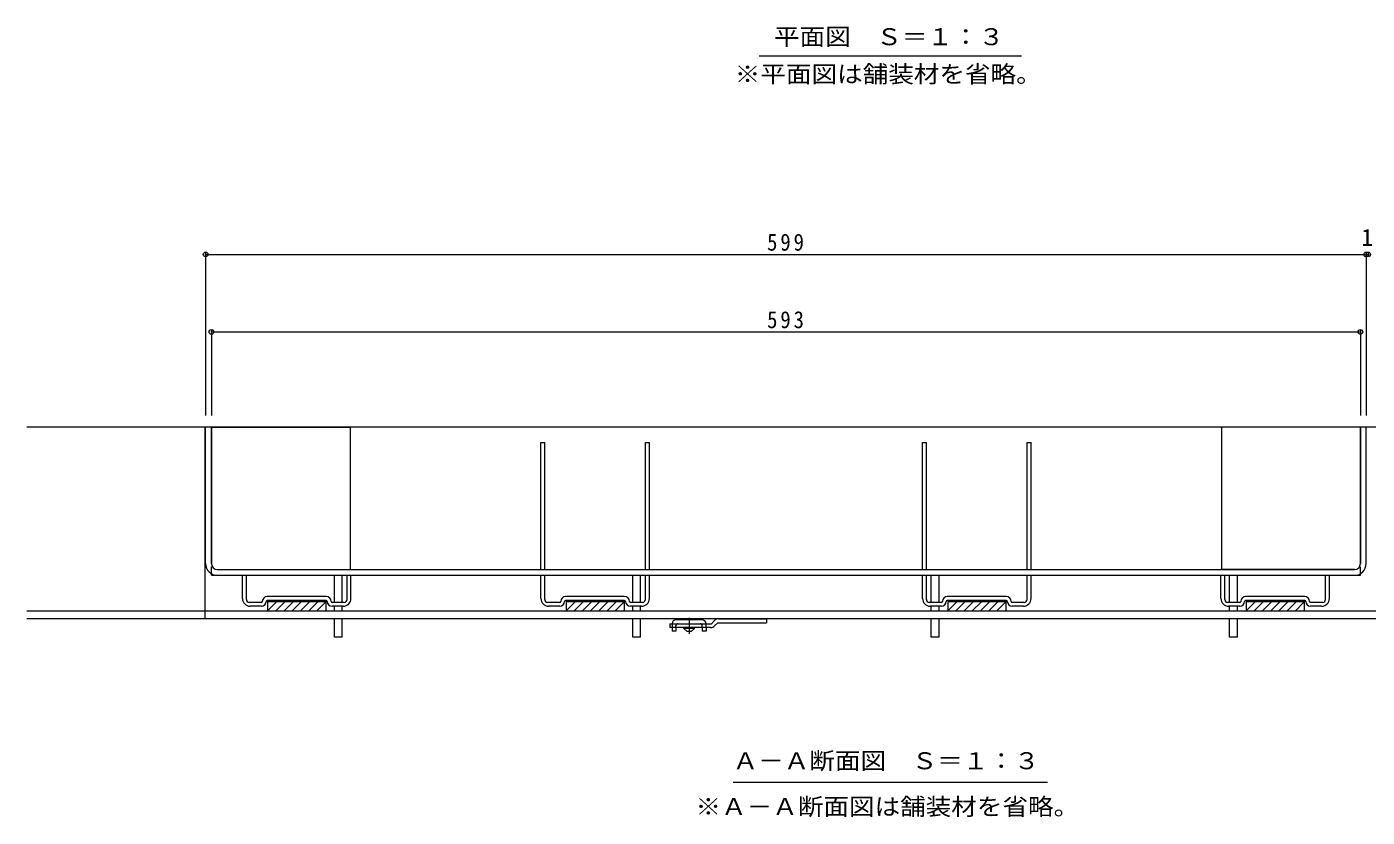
# Model space of a CAD drawing. Units: millimetres at full size, sheet at 1:3. Extents: x -1046 to 1175, y -824 to 816.
# Drawn here: x -1013 to -321, y -597 to -189 of the extents above; entities that cross this region are included whole.
import ezdxf
from ezdxf.enums import TextEntityAlignment as Align

# ---------------------------------------------------------------- set-up
doc = ezdxf.new("R2010")
doc.units = ezdxf.units.MM
doc.header["$LTSCALE"] = 3
doc.header["$PDMODE"] = 32
doc.header["$PDSIZE"] = 2.4
for name, pattern in [('CHAIN1', [8, 5, -1, 1, -1]), ('DASHED1', [1.8, 1.2, -0.6]), ('DASHED2', [3, 2, -1])]:
    doc.linetypes.add(name, pattern=pattern)
for name, color, linetype, lineweight in [('4-1', 2, 'Continuous', 9), ('4-2', 3, 'Continuous', 9), ('4-3', 4, 'Continuous', 9), ('4-4', 7, 'Continuous', 9), ('4-5', 7, 'Continuous', 9), ('4-6', 6, 'Continuous', 9), ('4-9', 5, 'Continuous', 9)]:
    doc.layers.add(name, color=color, linetype=linetype, lineweight=lineweight)
doc.styles.add('ＭＳ ゴシック', font='')
doc.styles.get('ＭＳ ゴシック').set_extended_font_data('MS Gothic')

msp = doc.modelspace()

# ---------------------------------------------------------------- linework, layer by layer
at = {"layer": '4-1'}
for p, q in [((-71.396, -395.935), (-1012.705, -395.935)), ((-920.896, -395.935), (-920.896, -494.935)), ((-71.396, -490.935), (-1012.705, -490.935)), ((-71.396, -494.935), (-1012.705, -494.935))]:
    msp.add_line(p, q, dxfattribs=at)
at = {"layer": '4-2'}
for p, q in [((-920.396, -466.435), (-920.396, -395.935)), ((-321.396, -395.935), (-920.396, -395.935)), ((-917.396, -466.435), (-917.396, -395.935)), ((-324.396, -466.435), (-324.396, -395.935)), ((-321.396, -466.435), (-321.396, -395.935)), ((-914.396, -469.435), (-327.396, -469.435)), ((-917.396, -472.435), (-917.396, -471.631)), ((-917.396, -472.435), (-324.396, -472.435)), ((-324.396, -472.435), (-324.396, -471.631))]:
    msp.add_line(p, q, dxfattribs=at)
at = {"layer": '4-2', "linetype": 'DASHED1'}
for p, q in [((-917.396, -471.631), (-917.396, -466.435)), ((-324.396, -471.631), (-324.396, -466.435))]:
    msp.add_line(p, q, dxfattribs=at)
at = {"layer": '4-2'}
for centre, radius, start, end in [((-914.396, -466.435), 6, 180, 270), ((-914.396, -466.435), 3, 180, 270), ((-327.396, -466.435), 6, 270, 0), ((-327.396, -466.435), 3, 270, 0)]:
    msp.add_arc(centre, radius, start, end, dxfattribs=at)
at = {"layer": '4-3'}
for p, q in [((-747.396, -403.935), (-745.396, -403.935)), ((-747.396, -469.435), (-747.396, -403.935)), ((-745.396, -469.435), (-745.396, -403.935)), ((-693.396, -403.935), (-691.396, -403.935)), ((-693.396, -469.435), (-693.396, -403.935)), ((-691.396, -469.435), (-691.396, -403.935)), ((-550.396, -403.935), (-548.396, -403.935)), ((-550.396, -469.435), (-550.396, -403.935)), ((-548.396, -469.435), (-548.396, -403.935)), ((-496.396, -403.935), (-494.396, -403.935)), ((-496.396, -469.435), (-496.396, -403.935)), ((-494.396, -469.435), (-494.396, -403.935)), ((-901.396, -472.435), (-899.396, -472.435)), ((-901.396, -484.435), (-901.396, -472.435)), ((-899.396, -484.935), (-899.396, -472.435)), ((-847.396, -472.435), (-845.396, -472.435)), ((-847.396, -484.935), (-847.396, -472.435)), ((-845.396, -484.435), (-845.396, -472.435)), ((-747.396, -472.435), (-745.396, -472.435)), ((-747.396, -484.435), (-747.396, -472.435)), ((-745.396, -484.935), (-745.396, -472.435)), ((-693.396, -472.435), (-691.396, -472.435)), ((-693.396, -484.935), (-693.396, -472.435)), ((-691.396, -484.435), (-691.396, -472.435)), ((-550.396, -472.435), (-548.396, -472.435)), ((-550.396, -484.435), (-550.396, -472.435)), ((-548.396, -484.935), (-548.396, -472.435)), ((-496.396, -472.435), (-494.396, -472.435)), ((-496.396, -484.935), (-496.396, -472.435)), ((-494.396, -484.435), (-494.396, -472.435)), ((-396.396, -472.435), (-394.396, -472.435)), ((-396.396, -484.435), (-396.396, -472.435)), ((-394.396, -484.935), (-394.396, -472.435)), ((-342.396, -472.435), (-340.396, -472.435)), ((-342.396, -484.935), (-342.396, -472.435)), ((-340.396, -484.435), (-340.396, -472.435)), ((-858.146, -483.435), (-888.646, -483.435)), ((-704.146, -483.435), (-734.646, -483.435)), ((-507.146, -483.435), (-537.646, -483.435)), ((-353.146, -483.435), (-383.646, -483.435)), ((-891.646, -486.435), (-897.915, -486.435)), ((-891.646, -488.435), (-897.396, -488.435)), ((-858.146, -485.435), (-888.646, -485.435)), ((-888.396, -485.435), (-888.396, -490.935)), ((-888.396, -485.535), (-858.396, -485.535)), ((-888.396, -485.635), (-858.396, -485.635)), ((-888.396, -485.735), (-858.396, -485.735)), ((-888.396, -485.835), (-858.396, -485.835)), ((-883.595, -485.935), (-888.396, -490.736)), ((-887.838, -485.935), (-888.396, -486.493)), ((-888.396, -485.935), (-858.396, -485.935)), ((-858.396, -490.935), (-888.396, -490.935)), ((-879.353, -485.935), (-884.353, -490.935)), ((-875.11, -485.935), (-880.11, -490.935)), ((-870.867, -485.935), (-875.867, -490.935)), ((-866.625, -485.935), (-871.625, -490.935)), ((-862.382, -485.935), (-867.382, -490.935)), ((-858.396, -486.192), (-863.14, -490.935)), ((-858.396, -490.434), (-858.897, -490.935)), ((-858.396, -485.435), (-858.396, -490.935)), ((-848.877, -486.435), (-855.146, -486.435)), ((-849.396, -488.435), (-855.146, -488.435)), ((-737.646, -486.435), (-743.915, -486.435)), ((-737.646, -488.435), (-743.396, -488.435)), ((-704.146, -485.435), (-734.646, -485.435)), ((-734.396, -485.435), (-734.396, -490.935)), ((-734.396, -485.535), (-704.396, -485.535)), ((-734.396, -485.635), (-704.396, -485.635)), ((-734.396, -485.735), (-704.396, -485.735)), ((-734.396, -485.835), (-704.396, -485.835)), ((-729.595, -485.935), (-734.396, -490.736)), ((-733.838, -485.935), (-734.396, -486.493)), ((-734.396, -485.935), (-704.396, -485.935)), ((-704.396, -490.935), (-734.396, -490.935)), ((-725.353, -485.935), (-730.353, -490.935)), ((-721.11, -485.935), (-726.11, -490.935)), ((-716.868, -485.935), (-721.868, -490.935)), ((-712.625, -485.935), (-717.625, -490.935)), ((-708.382, -485.935), (-713.382, -490.935)), ((-704.396, -486.192), (-709.14, -490.935)), ((-704.396, -490.434), (-704.897, -490.935)), ((-704.396, -485.435), (-704.396, -490.935)), ((-694.877, -486.435), (-701.146, -486.435)), ((-695.396, -488.435), (-701.146, -488.435)), ((-540.646, -486.435), (-546.915, -486.435)), ((-540.646, -488.435), (-546.396, -488.435)), ((-507.146, -485.435), (-537.646, -485.435)), ((-537.396, -485.435), (-537.396, -490.935)), ((-537.396, -485.535), (-507.396, -485.535)), ((-537.396, -485.635), (-507.396, -485.635)), ((-537.396, -485.735), (-507.396, -485.735)), ((-537.396, -485.835), (-507.396, -485.835)), ((-532.595, -485.935), (-537.396, -490.736)), ((-536.838, -485.935), (-537.396, -486.493)), ((-537.396, -485.935), (-507.396, -485.935)), ((-507.396, -490.935), (-537.396, -490.935)), ((-528.353, -485.935), (-533.353, -490.935)), ((-524.11, -485.935), (-529.11, -490.935)), ((-519.868, -485.935), (-524.868, -490.935)), ((-515.625, -485.935), (-520.625, -490.935)), ((-511.382, -485.935), (-516.382, -490.935)), ((-507.396, -486.192), (-512.14, -490.935)), ((-507.396, -490.434), (-507.897, -490.935)), ((-507.396, -485.435), (-507.396, -490.935)), ((-497.877, -486.435), (-504.146, -486.435)), ((-498.365, -488.435), (-504.146, -488.435)), ((-386.646, -486.435), (-392.915, -486.435)), ((-386.646, -488.435), (-392.427, -488.435)), ((-353.146, -485.435), (-383.646, -485.435)), ((-383.396, -485.435), (-383.396, -490.935)), ((-383.396, -485.535), (-353.396, -485.535)), ((-383.396, -485.635), (-353.396, -485.635)), ((-383.396, -485.735), (-353.396, -485.735)), ((-383.396, -485.835), (-353.396, -485.835)), ((-378.595, -485.935), (-383.396, -490.736)), ((-382.838, -485.935), (-383.396, -486.493)), ((-383.396, -485.935), (-353.396, -485.935)), ((-353.396, -490.935), (-383.396, -490.935)), ((-374.353, -485.935), (-379.353, -490.935)), ((-370.11, -485.935), (-375.11, -490.935)), ((-365.867, -485.935), (-370.867, -490.935)), ((-361.625, -485.935), (-366.625, -490.935)), ((-357.382, -485.935), (-362.382, -490.935)), ((-353.396, -486.192), (-358.14, -490.935)), ((-353.396, -490.434), (-353.897, -490.935)), ((-353.396, -485.435), (-353.396, -490.935)), ((-343.877, -486.435), (-350.146, -486.435)), ((-344.396, -488.435), (-350.146, -488.435))]:
    msp.add_line(p, q, dxfattribs=at)
for centre, radius, start, end in [((-888.646, -485.935), 2.5, 90, 180), ((-858.146, -485.935), 2.5, 0, 90), ((-734.646, -485.935), 2.5, 90, 180), ((-704.146, -485.935), 2.5, 0, 90), ((-537.646, -485.935), 2.5, 90, 180), ((-507.146, -485.935), 2.5, 0, 90), ((-383.646, -485.935), 2.5, 90, 180), ((-353.146, -485.935), 2.5, 0, 90), ((-897.396, -484.435), 4, 180, 270), ((-897.896, -484.935), 1.5, 180, 269.27292), ((-891.646, -485.935), 0.5, 270, 0), ((-891.646, -485.935), 2.5, 270, 0), ((-888.646, -485.935), 0.5, 90, 180), ((-858.146, -485.935), 0.5, 0, 90), ((-855.146, -485.935), 2.5, 180, 270), ((-855.146, -485.935), 0.5, 180, 270), ((-849.396, -484.435), 4, 270, 0), ((-848.896, -484.935), 1.5, 270.72708, 0), ((-743.396, -484.435), 4, 180, 270), ((-743.896, -484.935), 1.5, 180, 270), ((-737.646, -485.935), 0.5, 270, 0), ((-737.646, -485.935), 2.5, 270, 0), ((-734.646, -485.935), 0.5, 90, 180), ((-704.146, -485.935), 0.5, 0, 90), ((-701.146, -485.935), 2.5, 180, 270), ((-701.146, -485.935), 0.5, 180, 270), ((-695.396, -484.435), 4, 270, 0), ((-694.896, -484.935), 1.5, 270, 0), ((-546.396, -484.435), 4, 180, 270), ((-546.896, -484.935), 1.5, 180, 270), ((-540.646, -485.935), 0.5, 270, 0), ((-540.646, -485.935), 2.5, 270, 0), ((-537.646, -485.935), 0.5, 90, 180), ((-507.146, -485.935), 0.5, 0, 90), ((-504.146, -485.935), 2.5, 180, 270), ((-504.146, -485.935), 0.5, 180, 270), ((-498.396, -484.435), 4, 270.44524, 0), ((-497.896, -484.935), 1.5, 270.72708, 0), ((-392.396, -484.435), 4, 180, 269.55476), ((-392.896, -484.935), 1.5, 180, 269.27292), ((-386.646, -485.935), 2.5, 270, 0), ((-386.646, -485.935), 0.5, 270, 0), ((-383.646, -485.935), 0.5, 90, 180), ((-353.146, -485.935), 0.5, 0, 90), ((-350.146, -485.935), 2.5, 180, 270), ((-350.146, -485.935), 0.5, 180, 270), ((-344.396, -484.435), 4, 270, 0), ((-343.896, -484.935), 1.5, 270, 0)]:
    msp.add_arc(centre, radius, start, end, dxfattribs=at)
at = {"layer": '4-4'}
for p, q in [((-920.396, -305.896), (-920.396, -389.935)), ((-920.396, -306.796), (-321.396, -306.796)), ((-321.396, -305.896), (-321.396, -389.935)), ((-321.396, -306.796), (-320.396, -306.796)), ((-917.396, -345.896), (-917.396, -389.935)), ((-324.396, -345.896), (-324.396, -389.935)), ((-917.396, -346.796), (-324.396, -346.796))]:
    msp.add_line(p, q, dxfattribs=at)
for p in [(-920.396, -306.796), (-321.396, -306.796), (-320.396, -306.796), (-917.396, -346.796), (-324.396, -346.796)]:
    msp.add_point(p, dxfattribs=at)
at = {"layer": '4-5'}
for p, q in [((-634.745, -204.334), (-499.356, -204.334)), ((-648.193, -579.185), (-485.939, -579.185))]:
    msp.add_line(p, q, dxfattribs=at)
at = {"layer": '4-6'}
for p, q in [((-917.396, -395.935), (-917.396, -466.435)), ((-917.396, -395.935), (-845.896, -395.935)), ((-845.896, -395.935), (-845.896, -469.435)), ((-324.396, -395.935), (-395.896, -395.935)), ((-395.896, -469.435), (-395.896, -395.935)), ((-324.396, -395.935), (-324.396, -466.435)), ((-914.396, -469.435), (-845.896, -469.435)), ((-327.396, -469.435), (-395.896, -469.435))]:
    msp.add_line(p, q, dxfattribs=at)
msp.add_arc((-327.396, -466.435), 3, 270, 0, dxfattribs=at)
at = {"layer": '4-9', "lineweight": 5}
for p, q in [((-853.896, -486.435), (-853.896, -472.435)), ((-849.896, -486.435), (-849.896, -472.435)), ((-699.896, -486.435), (-699.896, -472.435)), ((-695.896, -486.435), (-695.896, -472.435)), ((-545.896, -486.435), (-545.896, -472.435)), ((-541.896, -486.435), (-541.896, -472.435)), ((-391.896, -486.435), (-391.896, -472.435)), ((-387.896, -486.435), (-387.896, -472.435)), ((-853.896, -490.935), (-853.896, -488.435)), ((-849.896, -490.935), (-849.896, -488.435)), ((-699.896, -490.935), (-699.896, -488.435)), ((-695.896, -490.935), (-695.896, -488.435)), ((-545.896, -490.935), (-545.896, -488.435)), ((-541.896, -490.935), (-541.896, -488.435)), ((-391.896, -490.935), (-391.896, -488.435)), ((-387.896, -490.935), (-387.896, -488.435)), ((-853.896, -504.435), (-853.896, -494.935)), ((-849.896, -504.435), (-849.896, -494.935)), ((-699.896, -504.435), (-699.896, -494.935)), ((-695.896, -504.435), (-695.896, -494.935)), ((-545.896, -504.435), (-545.896, -494.935)), ((-541.896, -504.435), (-541.896, -494.935)), ((-391.896, -504.435), (-391.896, -494.935)), ((-387.896, -504.435), (-387.896, -494.935)), ((-849.896, -504.435), (-853.896, -504.435)), ((-695.896, -504.435), (-699.896, -504.435)), ((-541.896, -504.435), (-545.896, -504.435)), ((-387.896, -504.435), (-391.896, -504.435))]:
    msp.add_line(p, q, dxfattribs=at)
at = {"layer": '4-9', "color": 3}
for p, q in [((-680.896, -497.435), (-659.396, -497.435)), ((-680.896, -497.435), (-680.896, -499.435)), ((-657.775, -495.814), (-659.396, -497.435)), ((-657.689, -498.556), (-656.068, -496.935)), ((-656.068, -496.935), (-630.896, -496.935)), ((-655.654, -494.935), (-630.896, -494.935)), ((-630.896, -494.935), (-630.896, -496.935)), ((-659.81, -499.435), (-680.896, -499.435))]:
    msp.add_line(p, q, dxfattribs=at)
at = {"layer": '4-9', "color": 4, "linetype": 'DASHED2'}
for p, q in [((-679.646, -497.435), (-679.646, -499.435)), ((-662.146, -499.435), (-662.146, -497.435)), ((-677.646, -499.435), (-677.646, -498.435)), ((-664.146, -499.435), (-664.146, -498.435))]:
    msp.add_line(p, q, dxfattribs=at)
at = {"layer": '4-9', "color": 4}
for p, q in [((-664.146, -495.435), (-677.646, -495.435)), ((-679.646, -499.435), (-679.646, -501.235)), ((-677.646, -501.235), (-679.646, -501.235)), ((-677.646, -499.435), (-677.646, -501.235)), ((-664.146, -499.435), (-664.146, -501.235)), ((-662.146, -501.235), (-664.146, -501.235)), ((-662.146, -499.435), (-662.146, -501.235))]:
    msp.add_line(p, q, dxfattribs=at)
at = {"layer": '4-9', "color": 4, "linetype": 'CHAIN1'}
msp.add_line((-670.896, -494.339), (-670.896, -502.623), dxfattribs=at)
at = {"layer": '4-9', "color": 2}
for p, q in [((-673.646, -499.935), (-673.646, -499.435)), ((-671.896, -501.435), (-673.646, -499.935)), ((-668.146, -499.935), (-673.646, -499.935)), ((-669.896, -501.435), (-671.896, -501.435)), ((-668.146, -499.935), (-669.896, -501.435)), ((-668.146, -499.935), (-668.146, -499.435))]:
    msp.add_line(p, q, dxfattribs=at)
at = {"layer": '4-9', "color": 4}
for centre, start, end in [((-677.646, -497.435), 90, 180), ((-664.146, -497.435), 0, 90)]:
    msp.add_arc(centre, 2, start, end, dxfattribs=at)
at = {"layer": '4-9', "color": 4, "linetype": 'DASHED2'}
for centre, start, end in [((-676.646, -498.435), 90, 180), ((-665.146, -498.435), 0, 90)]:
    msp.add_arc(centre, 1, start, end, dxfattribs=at)
at = {"layer": '4-9', "color": 3}
for centre, start, end in [((-655.654, -497.935), 90, 134.99996), ((-659.81, -496.435), 270, 314.99996)]:
    msp.add_arc(centre, 3, start, end, dxfattribs=at)

# ---------------------------------------------------------------- texts
at = {"layer": '4-4', "color": 2, "style": 'ＭＳ ゴシック'}
msp.add_text('1', height=8.798, dxfattribs=at).set_placement((-323.896, -304.996), align=Align.BOTTOM_LEFT)
at = {"layer": '4-4', "color": 2, "char_height": 8.798, "attachment_point": 7, "style": 'ＭＳ ゴシック'}
for s, insert in [('\\T1.27;\\W0.9;599', (-630.646, -304.996)), ('\\T1.27;\\W0.9;593', (-630.646, -344.996))]:
    msp.add_mtext(s, dxfattribs=dict(at, insert=insert))
at = {"layer": '4-5', "color": 2, "style": 'ＭＳ ゴシック', "width": 1.1}
for s, p in [('平面図\u3000Ｓ＝１：３', (-627.074, -201.423)), ('※平面図は舗装材を省略。', (-647.301, -220.731)), ('Ａ－Ａ断面図\u3000Ｓ＝１：３', (-648.4, -575.228)), ('※Ａ－Ａ断面図は舗装材を省略。', (-667.566, -598.907))]:
    msp.add_text(s, height=8.798, dxfattribs=at).set_placement(p, align=Align.BOTTOM_LEFT)

doc.saveas('drawing.dxf')
